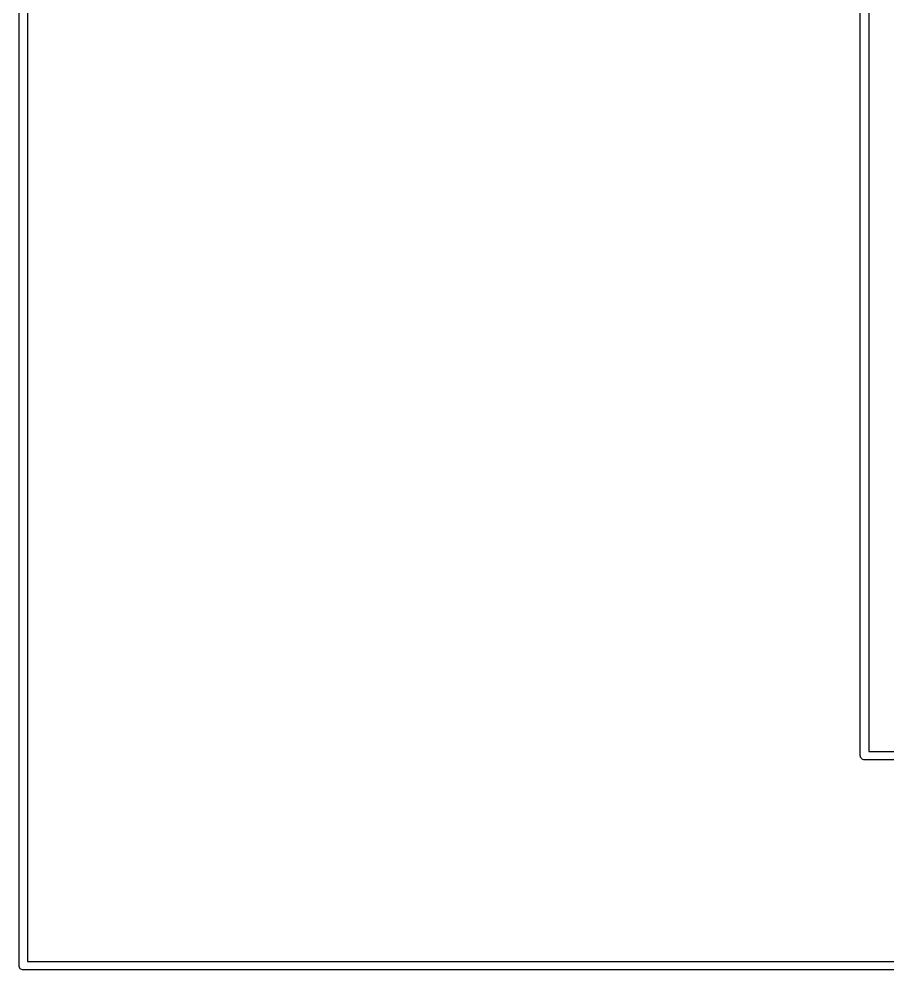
# Model space of a CAD drawing. Extents: x 0 to 214, y -130 to 23.
# Drawn here: x -0.18 to 20.48, y -70.04 to -47.42 of the extents above; entities that cross this region are included whole.
import ezdxf

# ---------------------------------------------------------------- set-up
doc = ezdxf.new("R2010")
doc.units = 0
doc.layers.add('BLACK', color=7, linetype='CONTINUOUS')

msp = doc.modelspace()

# ---------------------------------------------------------------- linework, layer by layer
at = {"layer": 'BLACK', "linetype": 'CONTINUOUS'}
for p, q in [((-0.175, -69.9341), (-0.175, 0.05608)), ((0.025, -0.039), (0.025, -69.839)), ((19.825, -64.9341), (19.825, -35.039)), ((20.025, -34.9439), (20.025, -64.839)), ((20.025, -64.839), (179.825, -64.839)), ((19.8245, -64.939), (19.825, -64.9341)), ((19.8264, -64.9586), (19.8245, -64.939)), ((19.8322, -64.9775), (19.8264, -64.9586)), ((19.8415, -64.9948), (19.8322, -64.9775)), ((19.8539, -65.0101), (19.8415, -64.9948)), ((19.8692, -65.0226), (19.8539, -65.0101)), ((19.8865, -65.0318), (19.8692, -65.0226)), ((19.9054, -65.0376), (19.8865, -65.0318)), ((19.925, -65.0395), (19.9054, -65.0376)), ((19.9299, -65.039), (19.925, -65.0395)), ((179.92, -65.039), (19.9299, -65.039)), ((0.025, -69.839), (199.825, -69.839)), ((-0.17548, -69.939), (-0.175, -69.9341)), ((-0.17355, -69.9586), (-0.17548, -69.939)), ((-0.16783, -69.9775), (-0.17355, -69.9586)), ((-0.15855, -69.9948), (-0.16783, -69.9775)), ((-0.14605, -70.0101), (-0.15855, -69.9948)), ((-0.13082, -70.0226), (-0.14605, -70.0101)), ((-0.11345, -70.0318), (-0.13082, -70.0226)), ((-0.0946, -70.0376), (-0.11345, -70.0318)), ((-0.075, -70.0395), (-0.0946, -70.0376)), ((-0.0701, -70.039), (-0.075, -70.0395)), ((199.92, -70.039), (-0.0701, -70.039))]:
    msp.add_line(p, q, dxfattribs=at)

doc.saveas('drawing.dxf')
